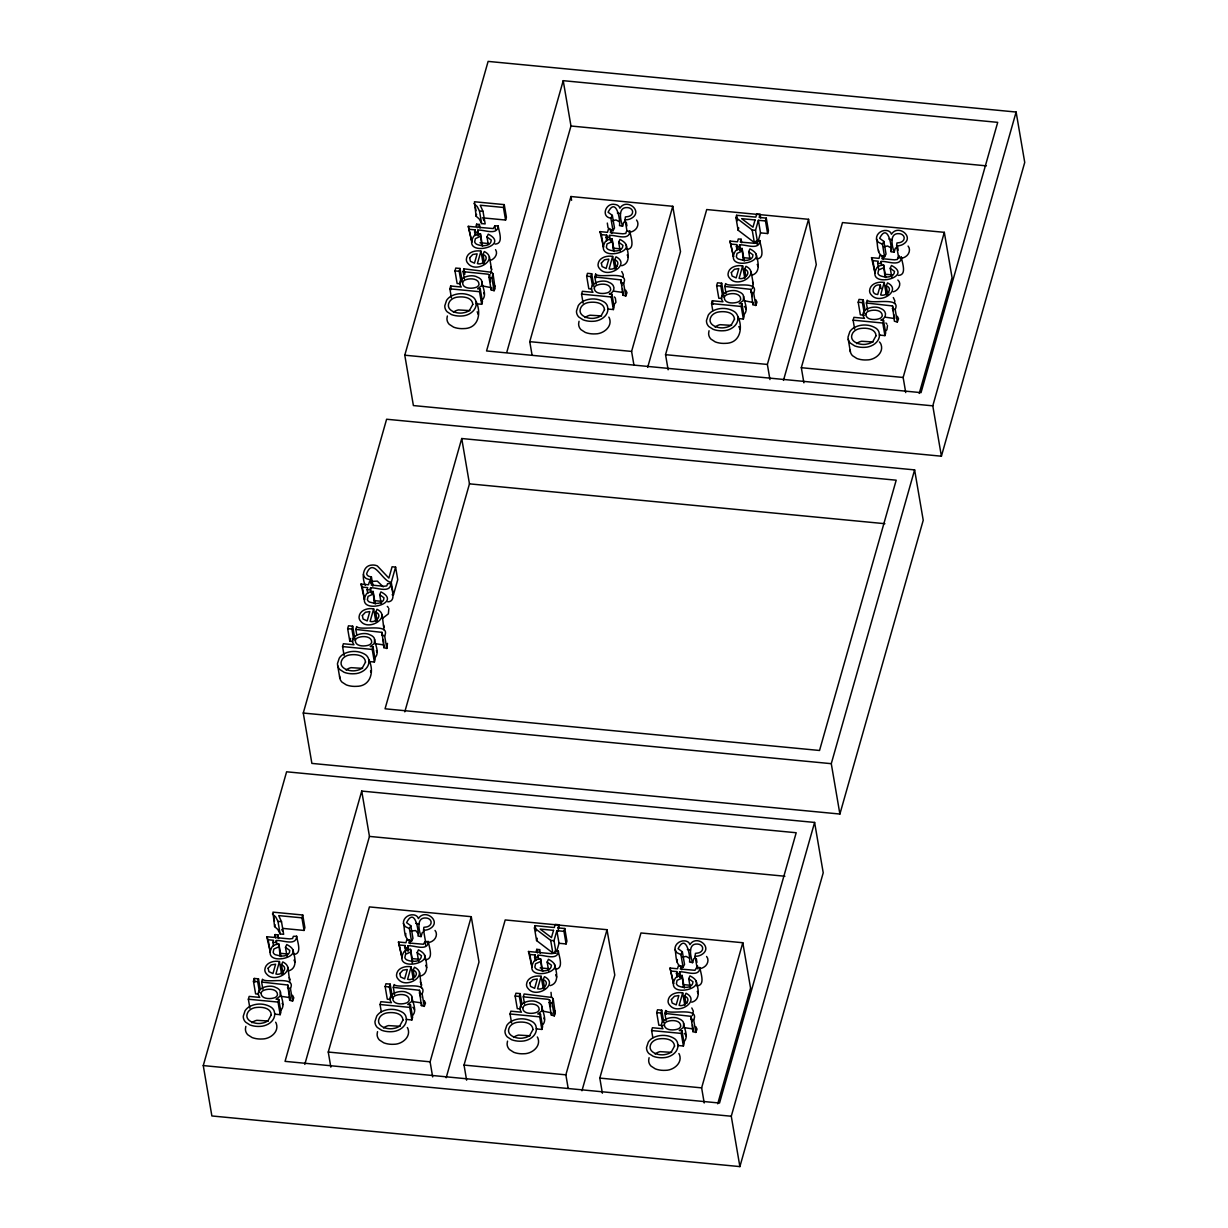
<?xml version="1.0" encoding="UTF-8"?>
<svg xmlns="http://www.w3.org/2000/svg" width="1228" height="1228" viewBox="0 0 1228 1228"><rect width="100%" height="100%" fill="white"/><g stroke="black" fill="none" stroke-linecap="round" stroke-linejoin="round"><path stroke-width="1.5" d="M283.023 973.804L281.488 964.809L282.793 961.923C297.836 969.368 274.75 984.472 266.522 973.896A9.41 7.092 -9.7 0 1 264.849 969.629C265.386 962.706 273.629 960.388 279.447 961.524L281.611 974.126M287.935 967.25L289.793 982.553M377.242 621.168L375.707 612.173L376.996 609.288C392.039 616.717 368.953 631.821 360.74 621.245A9.41 7.092 -9.7 0 1 359.067 616.978C359.589 610.055 367.832 607.737 373.665 608.888L375.814 621.475M382.154 614.614L383.996 629.903M414.404 977.288L413.176 970.105L414.481 967.219C429.524 974.648 406.437 989.753 398.21 979.176A9.41 7.092 -9.7 0 1 396.537 974.909C397.074 967.986 405.317 965.668 411.134 966.804L413.299 979.407M419.623 972.545L421.48 987.834M484.538 263.421L483.003 254.426L484.308 251.54C499.335 258.97 476.264 274.074 468.037 263.498A9.41 7.092 -9.7 0 1 466.364 259.231C466.886 252.308 475.144 249.99 480.962 251.141L483.111 263.728M489.45 256.867L491.599 269.454L490.632 273.875M745.918 276.377L744.69 269.178L745.979 266.292C761.022 273.737 737.951 288.841 729.724 278.249A9.41 7.092 -9.7 0 1 728.05 273.998C728.572 267.075 736.831 264.757 742.648 265.893L744.797 278.48M751.137 271.618L753.286 284.221L752.319 288.641M423.553 930.21L425.395 930.133A9.01 6.8 -9.7 0 0 430.245 928.491C442.034 921.368 424.857 907.968 418.395 918.605L417.689 917.116A6.462 4.866 -9.7 0 0 413.283 914.845C408.402 914.261 402.922 918.222 403.444 923.441C405.071 929.289 403.229 939.85 411.534 941.155L412.976 938.376L410.827 925.789L406.575 922.642C414.588 906.678 419.055 930.103 417.981 935.982L421.081 936.611C419.04 930.839 415.785 917.04 426.147 918.007C428.848 918.053 431.903 920.417 430.997 923.364A5.419 4.083 -9.7 0 1 426.73 926.925L423.875 927.324L423.553 930.21L425.717 942.797M421.081 936.611L422.171 932.804L423.798 931.484M607.323 223.066L608.029 227.84L613.033 230.757L614.491 227.978L612.342 215.391L608.09 212.244C616.103 196.296 620.57 219.72 619.495 225.599L622.596 226.213C620.554 220.441 617.3 206.642 627.661 207.609C630.348 207.655 633.418 210.034 632.497 212.966A5.419 4.083 -9.7 0 1 628.245 216.527L625.39 216.926L625.067 219.812L626.909 230.603M622.596 226.213L623.686 222.422L625.313 221.086M695.109 956.259L696.951 956.182A9.01 6.8 -9.7 0 0 701.787 954.54C713.575 947.417 696.414 934.017 689.936 944.654L689.246 943.165A6.462 4.866 -9.7 0 0 684.84 940.894C679.944 940.31 674.479 944.271 675.001 949.474C676.628 955.338 674.771 965.899 683.075 967.188L684.533 964.425L682.369 951.823L678.117 948.691C686.145 932.727 690.612 956.151 689.522 962.031L692.638 962.66C690.596 956.888 687.342 943.073 697.704 944.056C700.39 944.102 703.46 946.466 702.539 949.413A5.419 4.083 -9.7 0 1 698.287 952.974L695.432 953.373L695.109 956.259L697.258 968.846L697.581 965.96M692.638 962.66L693.713 958.853L695.355 957.518M896.624 245.861L898.451 245.784A9.01 6.8 -9.7 0 0 903.301 244.142C915.09 237.019 897.929 223.634 891.451 234.256L890.745 232.767A6.462 4.866 -9.7 0 0 886.34 230.496C881.458 229.912 875.978 233.873 876.5 239.092C878.143 244.94 876.285 255.501 884.59 256.805L886.033 254.027L883.884 241.44L879.632 238.293C887.644 222.329 892.127 245.753 891.037 251.633L894.153 252.262C892.111 246.49 888.842 232.691 899.203 233.658C901.905 233.704 904.959 236.068 904.054 239.015A5.419 4.083 -9.7 0 1 899.786 242.576L896.947 242.975L896.624 245.861L898.773 258.448L899.096 255.577M894.153 252.262L895.227 248.47L896.854 247.135M285.479 947.31L289.762 950.472C290.023 955.415 283.868 956.566 280.076 955.906L278.894 944.086L275.778 944.608A7.583 5.71 -9.7 0 0 272.202 946.681C259.507 968.508 310.715 956.765 286.738 944.562L285.479 947.31L287.014 956.305M379.682 594.659L383.965 597.821C384.226 602.764 378.07 603.93 374.279 603.255L373.097 591.435L369.981 591.957A7.583 5.71 -9.7 0 0 366.404 594.03C353.71 615.857 404.933 604.13 380.941 591.911L379.682 594.659L381.233 603.654M412.194 962.967L410.582 949.367L407.466 949.889A7.583 5.71 -9.7 0 0 403.889 951.961C391.195 973.789 442.402 962.046 418.426 949.843L417.167 952.59L418.702 961.585M481.698 245.493L480.409 233.688L477.293 234.21A7.583 5.71 -9.7 0 0 473.701 236.283C461.022 258.11 512.229 246.383 488.253 234.164L486.994 236.912L488.222 244.111M541.87 970.642L540.581 958.838L537.465 959.36A7.583 5.71 -9.7 0 0 533.873 961.432C521.194 983.275 572.401 971.532 548.425 959.314L547.166 962.061L548.701 971.056M613.386 250.773L612.097 238.969L608.981 239.491A7.583 5.71 -9.7 0 0 605.389 241.563C592.71 263.391 643.917 251.663 619.94 239.445L618.682 242.192L620.217 251.187M748.681 251.679L752.948 254.825C753.209 259.783 747.054 260.935 743.262 260.275L742.08 248.455L738.98 248.977A7.583 5.71 -9.7 0 0 735.388 251.049C722.693 272.877 773.916 261.134 749.94 248.931L748.681 251.679L749.909 258.862M683.428 987.22L682.123 975.416L679.023 975.938A7.583 5.71 -9.7 0 0 675.431 978.01C662.736 999.838 713.959 988.095 689.982 975.892L688.724 978.639L690.259 987.634M884.943 276.822L883.638 265.018L880.522 265.54A7.583 5.71 -9.7 0 0 876.945 267.612C864.251 289.44 915.474 277.712 891.482 265.494L890.239 268.241L891.774 277.236M891.39 249.438L891.037 251.633M277.927 934.861L277.129 937.716L289.685 938.913L292.586 938.545L293.338 936.335L296.669 936.227C296.301 946.635 281.857 939.666 276.331 940.541L275.732 942.613L272.908 942.336L273.491 940.264L268.164 939.758L266.783 936.718L274.289 937.44L275.103 934.585L277.927 934.861L278.541 938.453M372.145 582.21L371.332 585.065L383.903 586.278L386.789 585.894L387.541 583.684L390.872 583.592C390.504 593.999 376.06 587.015 370.534 587.89L369.935 589.962L367.111 589.701L367.694 587.613L362.383 587.107L360.986 584.067L368.492 584.789L369.306 581.934L372.145 582.21L372.759 585.817M468.298 226.32L471.828 241.947L468.298 226.32L475.804 227.042L476.617 224.187L479.442 224.463L478.628 227.318L493.242 228.561L494.838 225.937L498.184 225.845C497.8 236.252 483.356 229.268 477.83 230.143L477.861 235.822M398.471 941.999L402.001 957.625L398.471 941.999L405.977 942.72L406.79 939.865L409.615 940.141L408.817 942.997L423.43 944.24L425.026 941.615L428.357 941.523C427.989 951.93 413.529 944.946 408.018 945.821L408.034 951.5M611.13 229.743L610.316 232.599L622.888 233.811L625.789 233.427L626.526 231.232L629.872 231.125C629.488 241.532 615.044 234.548 609.518 235.423L608.934 237.511L606.095 237.234L606.693 235.147L601.367 234.64L599.985 231.616L607.492 232.338L608.305 229.482L611.13 229.743L611.744 233.351M539.614 949.612L538.8 952.467L551.372 953.68L554.273 953.296L555.01 951.101L558.356 950.994C557.972 961.401 543.528 954.417 538.002 955.292L537.419 957.38L534.579 957.103L535.178 955.016L529.851 954.509L528.47 951.485L535.976 952.207L536.789 949.351L539.614 949.612L540.228 953.22M729.985 241.087L733.515 256.713L729.985 241.087L737.491 241.809L738.289 238.953L741.129 239.23L740.315 242.085L754.928 243.328L756.525 240.703L759.856 240.596C759.487 251.003 745.043 244.019 739.517 244.894L739.548 250.573M670.027 968.048L673.558 983.674L670.027 968.048L677.534 968.769L678.332 965.914L681.172 966.19L680.358 969.045L694.971 970.289L696.568 967.664L699.899 967.572C699.53 977.979 685.086 970.995 679.56 971.87L679.591 977.549M882.686 255.792L881.873 258.647L894.445 259.86L897.33 259.476L898.082 257.266L901.413 257.174C901.045 267.581 886.601 260.597 881.075 261.472L880.476 263.544L877.652 263.283L878.235 261.196L872.924 260.689L871.527 257.65L879.033 258.371L879.847 255.516L882.686 255.792L883.3 259.4M245.846 1026.378L245.446 1028.726A13.401 10.1 -9.7 0 0 247.764 1034.759L252.093 1037.553A20.815 15.688 -9.7 0 0 262.347 1038.98C270.083 1039.026 279.309 1031.95 276.3 1023.553A12.556 9.471 -9.7 0 0 275.625 1022.218M447.36 315.98L446.961 318.344A13.401 10.1 -9.7 0 0 449.279 324.361L453.608 327.155A20.815 15.688 -9.7 0 0 463.862 328.597C479.089 328.505 481.683 312.004 475.666 300.568A12.556 9.471 -9.7 0 0 472.857 296.976C466.256 292.648 456.939 292.571 450.231 296.7A14.045 10.576 -9.7 0 0 446.562 300.399L444.812 305.741A13.401 10.1 -9.7 0 0 447.13 311.774L451.444 314.568A20.815 15.688 -9.7 0 0 461.713 315.995C468.989 315.872 477.523 310.055 476.08 301.965M377.533 1031.658L377.134 1034.022A13.401 10.1 -9.7 0 0 379.452 1040.039L383.781 1042.833A20.815 15.688 -9.7 0 0 394.034 1044.276C401.771 1044.307 410.996 1037.23 407.988 1028.834A12.556 9.471 -9.7 0 0 407.312 1027.514M579.048 321.26L578.649 323.624A13.401 10.1 -9.7 0 0 580.967 329.641L585.295 332.435A20.815 15.688 -9.7 0 0 595.549 333.878C603.286 333.924 612.511 326.832 609.502 318.436A12.556 9.471 -9.7 0 0 608.827 317.116M507.532 1041.129L507.133 1043.493A13.401 10.1 -9.7 0 0 509.451 1049.51L513.764 1052.304A20.815 15.688 -9.7 0 0 524.034 1053.747C531.77 1053.793 540.995 1046.701 537.987 1038.305A12.556 9.471 -9.7 0 0 537.311 1036.985M709.047 330.746L708.648 333.095A13.401 10.1 -9.7 0 0 710.951 339.112L715.279 341.921A20.815 15.688 -9.7 0 0 725.548 343.349C740.776 343.272 743.37 326.771 737.353 315.32A12.556 9.471 -9.7 0 0 734.544 311.728C727.943 307.399 718.626 307.322 711.918 311.467A14.045 10.576 -9.7 0 0 708.249 315.151L706.484 320.508A13.401 10.1 -9.7 0 0 708.802 326.525L713.13 329.319A20.815 15.688 -9.7 0 0 723.399 330.762C730.675 330.639 739.21 324.806 737.767 316.732M649.09 1057.707L648.691 1060.056A13.401 10.1 -9.7 0 0 651.009 1066.088L655.322 1068.882A20.815 15.688 -9.7 0 0 665.591 1070.325C673.328 1070.355 682.538 1063.279 679.544 1054.883A12.556 9.471 -9.7 0 0 678.869 1053.547M405.808 933.464L405.593 936.028M677.365 959.513L677.15 962.077M622.995 277.436L623.287 274.734L621.767 271.511M551.479 997.305L551.019 992.347M894.537 303.485L894.844 300.783L893.324 297.56M203.265 1065.582L286.6 771.798L814.609 822.438L823.22 872.801L739.885 1166.6L211.876 1115.96L203.265 1065.582L731.274 1116.237L739.885 1166.6M303.27 713.038L386.605 419.239L914.614 469.894L923.226 520.258L839.891 814.041L311.881 763.402L303.27 713.038L831.279 763.678L839.891 814.041M404.779 355.199L488.115 61.4L1016.124 112.04L1024.735 162.418L941.4 456.202L413.391 405.562L404.779 355.199L932.789 405.839L941.4 456.202M344.116 655.583L342.566 646.588L343.379 643.748L353.956 644.761C347.493 635.935 363.626 631.008 370.027 634.861A10.085 7.598 -9.7 0 1 374.218 638.053C374.709 644.101 380.741 653.695 374.095 658.346M352.636 641.492L349.811 641.231L347.662 628.644L348.476 625.804L352.697 626.203L354.846 638.79M353.741 639.834L351.899 629.043L352.697 626.203M249.898 1008.234L248.363 999.239L249.177 996.399L259.753 997.412C253.29 988.586 269.423 983.659 275.824 987.512A10.085 7.598 -9.7 0 1 280.015 990.689C280.506 996.752 286.523 1006.346 279.892 1010.997M258.433 994.143L255.608 993.866L253.459 981.279L254.257 978.44L258.494 978.854L260.336 989.645M304.083 930.44L301.919 917.838L278.71 915.612L281.504 921.706L283.653 934.308L280.122 933.971L277.835 929.473L274.581 926.572L272.938 912.143L302.733 914.998L304.882 927.6L304.083 930.44L282.655 928.383M349.811 641.231L350.625 638.391M451.413 297.836L449.878 288.841L450.676 286.001L461.267 287.014C454.79 278.188 470.938 273.261 477.339 277.114A10.085 7.598 -9.7 0 1 481.529 280.306C482.021 286.354 488.038 295.948 481.407 300.599M459.947 283.745L457.123 283.484L454.974 270.881L455.772 268.057L460.009 268.456L462.158 281.043M505.583 220.042L503.434 207.455L480.225 205.229L483.003 211.323L485.167 223.91L481.637 223.573L479.334 219.075L476.096 216.174L474.453 201.76L504.247 204.615L506.396 217.202L505.583 220.042L482.374 217.816M355.844 629.427L356.642 626.587C360.08 631.33 391.057 622.335 384.656 635.874L386.805 648.461L383.857 647.632L382 632.374L355.844 629.427L356.765 634.815M259.538 992.485L257.68 981.694L258.494 978.854M461.037 282.087L459.195 271.296L460.009 268.456M274.581 926.572L275.103 924.745M476.096 216.174L476.602 214.347M261.625 982.062L262.439 979.223C265.877 983.966 296.838 974.986 290.437 988.525L292.586 1001.112L289.654 1000.283L287.782 985.01L261.625 982.062L262.869 989.261M463.14 271.68L463.954 268.84L491.906 272.34L493.042 273.859L495.114 288.534L494.101 290.714L491.154 289.885L489.005 277.298L489.696 275.21L488.099 274.182L463.14 271.68L464.368 278.863M475.021 235.546L475.006 229.866L469.679 229.36M373.665 608.888L370.119 621.368C375.676 623.287 383.259 615.044 375.707 612.173M279.447 961.524L275.916 974.019C281.458 975.922 289.056 967.695 281.488 964.809M480.962 251.141L477.416 263.621C482.972 265.54 490.571 257.297 483.003 254.426M368.83 661.493L374.387 662.03L372.237 649.443L372.99 646.803L370.288 646.542L374.187 643.579L374.816 639.358M392.146 594.782L393.405 594.966L391.256 582.379L395.6 567.106L392.085 566.768L388.877 578.096L377.364 565.97A9.164 6.907 -9.7 0 0 372.314 565.034C362.045 565.294 361.861 578.327 365.299 585.28M374.387 662.03L375.139 659.39L372.99 646.803M393.405 594.966L397.749 579.693L395.6 567.106M274.627 1014.144L280.184 1014.681L278.035 1002.079L278.771 999.454L276.085 999.193L279.984 996.23L280.613 992.009M301.919 917.838L302.733 914.998M476.126 303.746L481.698 304.283L479.534 291.696L480.286 289.056L477.6 288.795L481.499 285.832L482.128 281.611M503.434 207.455L504.247 204.615M280.184 1014.681L280.936 1012.041L278.771 999.454M481.698 304.283L482.435 301.643L480.286 289.056M361.723 791.078L285.049 1061.36L719.531 1103.036L796.189 832.737L361.723 791.078L369.459 836.406L304.79 1064.4M461.728 438.519L385.055 708.802L819.536 750.477L896.194 480.194L461.728 438.519L469.464 483.847L404.795 711.841M563.222 80.68L486.549 350.962L921.031 392.638L997.704 122.355L563.222 80.68L570.974 126.008L506.826 352.16M330.839 1067.163L328.26 1052.043L369.428 906.909L471.26 916.687L478.997 962.015L446.178 1077.754M532.031 354.877L529.759 341.66L570.928 196.526L672.76 206.289L680.512 251.617L647.678 367.356M381.279 1011.718L380.051 1004.519L380.849 1001.68L391.44 1002.693C384.978 993.866 401.111 988.939 407.512 992.792A10.085 7.598 -9.7 0 1 411.702 995.985C412.194 1002.033 418.211 1011.626 411.58 1016.277M390.12 999.423L387.296 999.162L385.147 986.56L385.945 983.735L390.182 984.135L392.331 996.722M583.1 303.116L581.565 294.121L582.364 291.297L592.955 292.31C586.477 283.468 602.626 278.541 609.027 282.394A10.085 7.598 -9.7 0 1 613.217 285.587C615.32 288.887 612.757 293.108 609.288 294.075L611.974 294.336L614.123 306.939L613.386 309.563L607.814 309.026M591.635 289.041L588.811 288.764L586.662 276.177L587.46 273.337L591.696 273.737L593.845 286.339M391.225 997.765L389.368 986.974L390.182 984.135M592.418 285.571L590.883 276.576L591.696 273.737M393.313 987.358L394.127 984.518C397.565 989.246 428.526 980.266 422.125 993.805L424.274 1006.392L421.342 1005.563L419.469 990.29L393.313 987.358L394.556 994.542M405.516 953.02L405.179 945.545L399.852 945.038M594.828 276.96L595.641 274.12C599.064 278.863 630.041 269.868 623.64 283.407L625.789 296.009L622.842 295.165L620.984 279.907L594.828 276.96L596.056 284.159M411.134 966.804L407.604 979.299C413.145 981.218 420.744 972.975 413.176 970.105M612.649 256.422L609.103 268.901C614.66 270.82 622.258 262.577 614.691 259.707L615.995 256.821C631.023 264.25 607.952 279.37 599.724 268.778A9.41 7.092 -9.7 0 1 598.051 264.527C598.573 257.588 606.832 255.27 612.649 256.422L614.798 269.009M406.314 1019.424L411.871 1019.961L409.722 1007.374L410.459 1004.734L407.773 1004.473L411.672 1001.511L412.301 997.289M613.386 309.563L611.222 296.976L611.974 294.336M411.871 1019.961L412.623 1017.321L410.459 1004.734M432.67 1076.925L430.092 1061.821L471.26 916.687M633.863 364.639L631.591 351.423L672.76 206.289M466.609 1080.179L464.031 1065.075L505.199 919.941L607.031 929.703L614.783 975.032L581.949 1090.771M668.124 369.781L665.545 354.677L706.714 209.543L808.546 219.305L816.282 264.634L783.464 380.388M511.585 1022.985L510.05 1013.99L510.848 1011.166L521.439 1012.179C514.962 1003.337 531.11 998.41 537.511 1002.263A10.085 7.598 -9.7 0 1 541.701 1005.456C542.193 1011.504 548.21 1021.097 541.579 1025.748M520.104 1008.909L517.295 1008.633L515.146 996.046L515.944 993.206L520.181 993.605L522.023 1004.397M556.161 953.296L552.83 952.974L536.59 940.587L534.441 927.984L535.101 925.666L554.319 927.524L555.209 924.392L558.556 924.715L559.17 928.322M712.793 310.791L711.565 303.608L712.363 300.768L722.939 301.781C716.477 292.955 732.609 288.012 739.026 291.865A10.085 7.598 -9.7 0 1 743.216 295.058C743.707 301.106 749.725 310.699 743.078 315.366M721.619 298.511L718.81 298.235L716.645 285.648L717.459 282.808L721.68 283.223L723.845 295.81M757.676 242.898L754.345 242.576L738.105 230.189L735.956 217.602L736.616 215.284L755.834 217.126L756.724 214.01L760.055 214.317L760.669 217.924M521.209 1007.236L519.367 996.445L520.181 993.605M722.724 296.854L720.882 286.047L721.68 283.223M536.59 940.587L537.25 938.269M738.105 230.189L738.765 227.871M523.312 996.829L524.126 993.989L552.078 997.504L553.214 999.009L555.286 1013.683L554.273 1015.878L551.326 1015.034L549.177 1002.447L549.868 1000.36L548.271 999.331L523.312 996.829L524.54 1004.028M724.827 286.431L725.625 283.591C729.064 288.334 760.04 279.355 753.639 292.893L755.788 305.48L752.841 304.651L750.983 289.378L724.827 286.431L726.055 293.63M736.708 250.312L736.677 244.633L731.366 244.111M541.134 976.291L537.588 988.77C543.144 990.689 550.743 982.446 543.175 979.576L544.464 976.69C559.507 984.119 536.436 999.239 528.209 988.647A9.41 7.092 -9.7 0 1 526.536 984.395C527.058 977.457 535.316 975.139 541.134 976.291L543.283 988.878M742.648 265.893L739.102 278.372C744.659 280.291 752.242 272.063 744.69 269.178M555.854 951.5L554.012 940.694L556.852 930.67L563.959 931.361L566.108 943.948L559.016 943.273L556.852 930.67M558.279 931.438L558.556 924.715M757.369 241.102L755.527 230.311L758.367 220.288L765.474 220.963L767.623 233.55L760.516 232.875L758.367 220.288M760.055 214.317L759.18 217.448L766.272 218.123L768.436 230.71L767.623 233.55M556.637 951.623L559.016 943.273M758.152 241.225L760.516 232.875M536.298 1028.895L541.87 1029.432L539.706 1016.845L540.458 1014.205L537.772 1013.96L541.671 1010.997L542.3 1006.76M563.959 931.361L564.773 928.521L557.665 927.831M737.813 318.512L743.37 319.034L741.221 306.447L741.973 303.823L739.287 303.562L743.186 300.599L743.8 296.378M765.474 220.963L766.272 218.123M541.87 1029.432L542.607 1026.808L540.458 1014.205M566.108 943.948L566.922 941.108L564.773 928.521M743.37 319.034L744.122 316.41L741.973 303.823M568.119 1088.054L565.862 1074.838L607.031 929.703M769.956 379.559L767.377 364.44L808.546 219.305M602.38 1093.212L599.801 1078.092L640.97 932.958L742.802 942.736L750.554 988.064L717.72 1103.803M803.895 382.814L801.316 367.694L842.485 222.575L944.317 232.338L952.068 277.666L919.235 393.405M652.836 1037.767L651.607 1030.568L652.406 1027.729L662.997 1028.742C656.519 1019.915 672.668 1014.988 679.069 1018.841A10.085 7.598 -9.7 0 1 683.259 1022.018C683.75 1028.082 689.768 1037.675 683.121 1042.326M663.074 1025.61L658.853 1025.211L656.688 1012.609L657.502 1009.769L661.723 1010.183L663.887 1022.77M854.657 329.165L853.107 320.17L853.92 317.331L864.497 318.359C858.034 309.517 874.167 304.59 880.568 308.443A10.085 7.598 -9.7 0 1 884.759 311.636C886.877 314.921 884.313 319.157 880.829 320.124L883.531 320.385L885.68 332.972L884.928 335.612L879.371 335.075M864.589 315.212L860.352 314.813L858.203 302.226L859.017 299.386L863.238 299.786L865.08 310.577M662.46 1022.018L660.925 1013.023L661.723 1010.183M864.282 313.416L862.44 302.625L863.238 299.786M664.87 1013.392L665.668 1010.567C669.106 1015.295 700.083 1006.315 693.682 1019.854L695.831 1032.441L692.884 1031.612L691.026 1016.339L664.87 1013.392L666.098 1020.591M676.751 977.273L676.735 971.594L671.409 971.087M866.385 303.009L867.183 300.169C870.621 304.912 901.598 295.917 895.197 309.456L897.346 322.043L894.398 321.214L892.541 305.956L866.385 303.009L867.613 310.193M880.369 285.157L877.713 294.505C869.439 294.244 873.4 283.008 880.369 285.157L880.983 288.749M682.691 992.853L679.145 1005.348C684.702 1007.252 692.3 999.024 684.733 996.154L686.022 993.252C701.065 1000.697 677.994 1015.802 669.767 1005.225A9.41 7.092 -9.7 0 1 668.093 1000.958C668.615 994.035 676.874 991.717 682.691 992.853L684.84 1005.456M884.206 282.471L880.66 294.95C886.217 296.869 893.8 288.626 886.248 285.756L887.537 282.87C902.58 290.299 879.494 305.419 871.281 294.827A9.41 7.092 -9.7 0 1 869.608 290.56C870.13 283.637 878.373 281.319 884.206 282.471L886.355 295.058M677.856 1045.473L683.413 1046.01L681.264 1033.408L682.016 1030.783L679.33 1030.522L683.229 1027.56L683.858 1023.338M884.928 335.612L882.779 323.025L883.531 320.385M683.413 1046.01L684.165 1043.37L682.016 1030.783M704.212 1102.974L701.633 1087.87L742.802 942.736M905.727 392.576L903.148 377.472L944.317 232.338M731.274 1116.237L814.609 822.438M831.279 763.678L914.614 469.894M932.789 405.839L1016.124 112.04M692.362 1015.602L693.329 1011.181L691.809 1007.958M370.825 583.407L370.211 579.816L371.409 576.93L369.014 576.377A5.265 3.96 -9.7 0 1 366.619 573.722C373.205 556.207 382.399 581.872 391.256 582.379M494.101 290.714L491.952 278.127L493.042 273.859M386.805 648.461L387.48 643.365M292.586 1001.112L293.799 997.811L292.556 995.325M625.789 296.009L627.001 292.694L625.743 290.222M424.274 1006.392L425.487 1003.092L424.243 1000.605M755.788 305.48L756.985 302.18L755.742 299.693M554.273 1015.878L552.124 1003.276L553.214 999.009M897.346 322.043L898.543 318.743L897.3 316.271M695.831 1032.441L697.028 1029.141L695.785 1026.654M491.154 289.885L491.829 288.58M383.857 647.632L384.517 646.327M622.842 295.165L623.517 293.86M289.654 1000.283L290.345 998.195L287.782 985.01M752.841 304.651L753.501 303.331M421.342 1005.563L422.002 1004.258M551.326 1015.034L552.001 1013.729M692.884 1031.612L693.544 1030.292M613.033 230.757L610.884 218.17L612.342 215.391M411.534 941.155L409.369 928.552L410.827 925.789M884.59 256.805L882.441 244.203L883.884 241.44M683.075 967.188L680.926 954.601L682.369 951.823M613.094 305.879L615.934 302.334L615.366 298.174A10.085 7.598 -9.7 0 0 614.368 296.93M884.636 331.928L886.892 329.764L887.506 325.543M490.003 260.489C494.439 259.43 498.476 253.889 495.544 249.652M621.69 265.77C631.346 263.237 627.953 251.295 626.05 244.602M751.689 275.256C761.345 272.708 757.952 260.766 756.049 254.073M893.247 291.819C898.159 290.821 902.319 283.868 897.868 280.03M382.706 618.237L388.37 613.846L388.862 608.489M288.503 970.887C298.143 968.355 294.766 956.412 292.847 949.705M420.191 976.168C429.831 973.635 426.454 961.693 424.535 954.985M550.175 985.639C559.83 983.106 556.438 971.164 554.534 964.471M691.732 1002.217C701.388 999.684 697.995 987.742 696.092 981.034M371.286 581.427L377.303 581.105L383.228 586.846M612.419 220.687L616.042 219.95L619.372 221.761M883.976 246.736L887.583 245.999L890.929 247.81M410.904 931.085L415.678 930.548L418.334 933.787M682.461 957.134L686.084 956.397L689.415 958.208M480.163 236.497L475.374 238.616L474.683 241.885A5.818 4.375 -9.7 0 0 476.679 244.265C481.284 246.321 490.954 247.028 491.261 240.074L486.994 236.912M611.851 241.778L607.062 243.896L606.371 247.166A5.818 4.375 -9.7 0 0 608.367 249.545C612.972 251.617 622.642 252.308 622.949 245.354L618.682 242.192M741.85 251.264L737.061 253.367L736.355 256.652A5.818 4.375 -9.7 0 0 738.366 259.031L743.262 260.275M883.408 267.827L878.619 269.945L877.913 273.215A5.818 4.375 -9.7 0 0 879.923 275.594C884.513 277.651 894.199 278.357 894.506 271.403L890.239 268.241M372.867 594.245L368.078 596.363L367.372 599.632A5.818 4.375 -9.7 0 0 369.382 602.012L374.279 603.255M278.664 946.895L273.875 948.998L273.169 952.283A5.818 4.375 -9.7 0 0 275.179 954.663L280.076 955.906M410.352 952.176L405.562 954.294L404.856 957.564A5.818 4.375 -9.7 0 0 406.867 959.943C411.457 962 421.127 962.706 421.45 955.752L417.167 952.59M540.335 961.647L535.546 963.765L534.855 967.035A5.818 4.375 -9.7 0 0 536.851 969.414C541.441 971.486 551.126 972.192 551.433 965.223L547.166 962.061M681.893 978.225L677.104 980.328L676.398 983.613A5.818 4.375 -9.7 0 0 678.409 985.992C682.998 988.049 692.684 988.755 692.991 981.801L688.724 978.639M495.084 244.096C504.247 243.743 498.599 230.726 498.184 225.845M626.771 249.376C635.935 249.023 630.286 236.022 629.872 231.125M756.77 258.847C765.919 258.494 760.285 245.493 759.856 240.596M898.328 275.425C907.477 275.072 901.843 262.055 901.413 257.174M387.787 601.843C396.936 601.49 391.302 588.473 390.872 583.592M293.584 954.478C302.733 954.125 297.099 941.124 296.669 936.227M425.272 959.774C434.42 959.421 428.772 946.404 428.357 941.523M555.256 969.245C564.419 968.892 558.771 955.891 558.356 950.994M696.813 985.808C705.962 985.47 700.328 972.453 699.899 967.572M625.067 219.812L626.909 219.735A9.01 6.8 -9.7 0 0 631.76 218.108C643.549 210.986 626.372 197.585 619.91 208.207L619.204 206.718A6.462 4.866 -9.7 0 0 614.798 204.447C605.941 202.344 600.477 216.865 610.884 218.17M614.691 266.307L617.27 266.43M886.248 292.356L888.811 292.464M684.733 1002.754L687.312 1002.862M570.974 126.008L986.406 165.857M735.956 217.602L752.181 229.989L755.527 230.311M473.931 203.587L477.185 206.488L479.488 210.986L483.003 211.323M736.094 246.705L738.934 246.981M743.431 257.665L750.508 258.341M474.407 231.954L477.247 232.215M613.447 248.179L620.508 248.87M884.989 274.228L892.05 274.903M479.994 242.73L488.821 243.574M716.645 285.648L720.882 286.047M586.662 276.177L590.883 276.576M858.203 302.226L862.44 302.625M454.974 270.881L459.195 271.296M743.922 300.645L753.531 302.564M613.923 291.174L623.133 292.494L622.519 288.902M885.465 317.223L894.69 318.543L894.076 314.936M711.565 303.608L741.221 306.447M581.565 294.121L611.222 296.976M853.107 320.17L882.779 323.025M482.236 285.894L491.86 287.797M449.878 288.841L479.534 291.696M529.759 341.66L631.591 351.423M665.545 354.677L767.377 364.44M801.316 367.694L903.148 377.472M469.464 483.847L884.897 523.696M374.448 600.645L381.509 601.321M347.662 628.644L351.899 629.043M374.924 643.641L384.149 644.961M342.566 646.588L372.237 649.443M369.459 836.406L784.892 876.239M534.441 927.984L550.681 940.387L554.012 940.694M272.432 913.97L275.671 916.886L277.973 921.368L281.504 921.706M404.595 947.632L407.42 947.893M676.137 973.666L678.977 973.942M540.151 967.879L548.993 968.738M411.933 958.577L418.994 959.252M683.474 984.626L690.55 985.301M280.245 953.296L287.306 953.972M515.146 996.046L519.367 996.445M385.147 986.56L389.368 986.974M656.688 1012.609L660.925 1013.023M253.459 981.279L257.68 981.694M542.408 1011.043L552.032 1012.946M412.408 1001.572L421.634 1002.892M683.965 1027.621L693.175 1028.941L692.561 1025.334M510.05 1013.99L539.706 1016.845M380.051 1004.519L409.722 1007.374M651.607 1030.568L681.264 1033.408M280.721 996.276L289.946 997.612M248.363 999.239L278.035 1002.079M328.26 1052.043L430.092 1061.821M464.031 1065.075L565.862 1074.838M599.801 1078.092L701.633 1087.87M888.888 239.046L891.989 239.675M617.331 212.997L620.447 213.626M687.373 949.444L690.489 950.058M415.831 923.395L418.932 924.024M370.211 579.816L366.712 578.741A8.043 6.048 -9.7 0 1 363.795 575.794L363.457 574.489M892.249 308.627L895.197 309.456M750.692 292.049L753.639 292.893M620.693 282.578L623.64 283.407M489.005 277.298L491.952 278.127M381.708 635.045L384.656 635.874M690.735 1019.025L693.682 1019.854M549.177 1002.447L552.124 1003.276M419.178 992.976L422.125 993.805M287.49 987.696L290.437 988.525M873.123 341.952L861.626 341.246A9.686 7.291 -9.7 0 0 856.637 343.64M731.581 325.374L720.068 324.683A9.686 7.291 -9.7 0 0 715.08 327.078M601.582 315.903L590.069 315.212A9.686 7.291 -9.7 0 0 585.096 317.591M469.894 310.623L458.382 309.916A9.686 7.291 -9.7 0 0 453.408 312.311M362.582 668.37L351.085 667.664A9.686 7.291 -9.7 0 0 346.096 670.058M671.624 1052.35L660.111 1051.644A9.686 7.291 -9.7 0 0 655.123 1054.038M530.066 1035.772L518.554 1035.081A9.686 7.291 -9.7 0 0 513.565 1037.46M400.067 1026.301L388.555 1025.595A9.686 7.291 -9.7 0 0 383.581 1027.989M268.379 1021.021L256.867 1020.315A9.686 7.291 -9.7 0 0 251.893 1022.709M882.441 244.203L878.296 242.254L876.5 239.092M680.926 954.601L676.797 952.636L675.001 949.474M409.369 928.552L405.24 926.587L403.444 923.441M494.055 284.942L495.191 286.446M554.227 1010.091L555.363 1011.596M387.327 606.432L388.232 607.399M420.268 981.909L421.787 985.132M908.091 246.076C910.961 249.438 909.027 254.733 905.45 256.744A9.01 6.8 -9.7 0 1 900.615 258.371M636.549 220.027C639.404 223.389 637.486 228.684 633.909 230.695A9.01 6.8 -9.7 0 1 629.058 232.322M706.591 956.458C709.446 959.82 707.528 965.131 703.936 967.127A9.01 6.8 -9.7 0 1 699.1 968.769M435.034 930.425C437.905 933.787 435.971 939.082 432.394 941.093A9.01 6.8 -9.7 0 1 427.544 942.72M757.216 264.419L758.198 266.66M627.216 254.933L628.199 257.189M697.258 991.38L698.241 993.636M555.701 974.802L556.683 977.058M425.717 965.331L426.684 967.587M294.029 960.05L294.996 962.291M483.295 219.121L484.124 220.748M281.78 929.519L282.609 931.131M752.534 281.949L753.286 284.221M490.847 267.182L491.599 269.454M383.535 624.929L384.303 627.201M289.332 977.58L290.1 979.852M745.964 308.965L745.365 307.645A10.085 7.598 -9.7 0 0 744.368 306.401M483.678 292.893L484.277 294.198M686.007 1035.925L685.408 1034.621A10.085 7.598 -9.7 0 0 684.41 1033.377M543.851 1018.043L544.449 1019.363M376.382 650.64L376.965 651.961M414.45 1009.876L413.851 1008.572A10.085 7.598 -9.7 0 0 412.854 1007.328M282.164 1003.291L282.762 1004.596M739.916 329.319L739.502 327.922A12.556 9.471 -9.7 0 0 738.826 326.587M478.245 314.552L477.815 313.155A12.556 9.471 -9.7 0 0 477.139 311.835M368.784 659.712L368.354 658.315A12.556 9.471 -9.7 0 0 365.56 654.724C358.96 650.395 349.642 650.318 342.919 654.447A14.045 10.576 -9.7 0 0 339.266 658.147L337.5 663.488A13.401 10.1 -9.7 0 0 339.818 669.521L344.147 672.315A20.815 15.688 -9.7 0 0 354.401 673.742C361.692 673.619 370.227 667.802 368.784 659.712C374.571 670.964 370.933 686.314 356.565 686.345A20.815 15.688 -9.7 0 1 346.296 684.902L341.967 682.108A13.401 10.1 -9.7 0 1 339.665 676.091M370.518 670.902L370.933 672.299M897.561 246.582L898.175 250.174M892.541 305.956L893.462 311.344M883.638 265.018L885.787 277.605M886.248 285.756L887.783 294.751M881.075 261.472L881.689 265.064M877.652 263.283L878.573 268.671M872.924 260.689L875.073 273.276L871.527 257.65M848.226 339.266L850.39 351.853M756.525 240.703L757.139 244.295M752.181 229.989L754.345 242.576M750.983 289.378L752.211 296.577M741.129 239.23L741.743 242.822M736.616 215.284L737.537 220.672M742.08 248.455L744.245 261.042M739.517 244.894L740.438 250.297M736.677 244.633L737.307 248.225M712.363 300.768L712.977 304.36M626.311 222.329L626.925 225.921M620.984 279.907L621.905 285.295M612.097 238.969L614.246 251.571M614.691 259.707L616.226 268.702M609.518 235.423L610.439 240.826M606.693 235.147L607.307 238.754M606.095 237.234L606.709 240.826M601.367 234.64L603.516 247.227L599.985 231.616M595.641 274.12L596.255 277.712M570.928 196.526L571.588 200.302M696.353 958.761L696.967 962.368M691.026 1016.339L691.947 1021.742M681.172 966.19L681.786 969.782M682.123 975.416L684.288 988.003M684.733 996.154L685.961 1003.337M679.56 971.87L680.481 977.258M676.735 971.594L677.349 975.185M665.668 1010.567L666.297 1014.159M494.838 225.937L495.467 229.544M479.488 210.986L481.637 223.573M489.297 274.611L490.525 281.811M479.442 224.463L480.056 228.055M480.409 233.688L482.558 246.275M475.374 207.148L475.988 210.74M477.83 230.143L478.751 235.53M476.617 224.187L477.231 227.794M475.006 229.866L475.927 235.269M463.954 268.84L464.875 274.228M450.676 286.001L451.29 289.608M550.681 940.387L552.83 952.974M549.469 999.776L550.697 1006.975M535.101 925.666L536.022 931.07M540.581 958.838L542.73 971.44M543.175 979.576L544.71 988.571M538.002 955.292L538.616 958.884M536.789 949.351L537.404 952.943M535.178 955.016L536.099 960.419M534.579 957.103L535.193 960.695M529.851 954.509L532 967.096L528.47 951.485M382 632.374L382.614 635.966M383.228 639.558L383.842 643.165M371.409 576.93L372.959 585.925M373.097 591.435L375.246 604.022M370.534 587.89L371.455 593.277M367.111 589.701L367.725 593.293M425.026 941.615L425.64 945.222M362.383 587.107L364.532 599.694L360.986 584.067M419.469 990.29L420.713 997.489M409.615 940.141L410.229 943.733M410.582 949.367L412.731 961.954M408.018 945.821L408.632 949.413M405.179 945.545L405.793 949.137M337.685 665.668L339.849 678.27M277.973 921.368L280.122 933.971M278.894 944.086L281.043 956.673M273.859 917.546L274.473 921.138M276.331 940.541L276.945 944.132M275.103 934.585L275.717 938.177M272.908 942.336L273.522 945.944M268.164 939.758L270.329 952.345L266.783 936.718M254.257 978.44L254.871 982.047M878.619 250.435L878.665 251.679M850.206 349.673A13.401 10.1 -9.7 0 0 852.508 355.69L856.837 358.484A20.815 15.688 -9.7 0 0 867.106 359.927C874.843 359.973 884.053 352.881 881.059 344.485A12.556 9.471 -9.7 0 0 879.448 341.967M885.91 322.979A10.085 7.598 -9.7 0 1 886.923 324.223M274.765 1013.791C274.888 1021.358 267.044 1026.148 260.198 1026.393A20.815 15.688 -9.7 0 1 249.944 1024.95L245.615 1022.156A13.401 10.1 -9.7 0 1 243.297 1016.139L245.047 1010.782A14.045 10.576 -9.7 0 1 248.716 1007.098C255.424 1002.954 264.757 1003.046 271.342 1007.359A12.556 9.471 -9.7 0 1 274.151 1010.951L274.765 1013.791M406.453 1019.071C406.575 1026.639 398.732 1031.443 391.885 1031.673A20.815 15.688 -9.7 0 1 381.632 1030.246L377.303 1027.452A13.401 10.1 -9.7 0 1 374.985 1021.42L376.735 1016.078A14.045 10.576 -9.7 0 1 380.404 1012.379C387.112 1008.249 396.444 1008.326 403.03 1012.655A12.556 9.471 -9.7 0 1 405.839 1016.247L406.453 1019.071M536.436 1028.557C536.575 1036.11 528.731 1040.914 521.885 1041.16A20.815 15.688 -9.7 0 1 511.615 1039.717L507.302 1036.923A13.401 10.1 -9.7 0 1 504.984 1030.906L506.734 1025.549A14.045 10.576 -9.7 0 1 510.403 1021.865C517.111 1017.72 526.428 1017.797 533.029 1022.126A12.556 9.471 -9.7 0 1 535.838 1025.718L536.436 1028.557M607.952 308.688C608.09 316.241 600.246 321.045 593.4 321.291A20.815 15.688 -9.7 0 1 583.131 319.848L578.818 317.054A13.401 10.1 -9.7 0 1 576.5 311.037L578.25 305.68A14.045 10.576 -9.7 0 1 581.918 301.981C588.626 297.851 597.944 297.928 604.544 302.257A12.556 9.471 -9.7 0 1 607.353 305.849L607.952 308.688M677.994 1045.12C678.132 1052.688 670.288 1057.477 663.442 1057.722A20.815 15.688 -9.7 0 1 653.173 1056.28L648.844 1053.486A13.401 10.1 -9.7 0 1 646.542 1047.469L648.292 1042.111A14.045 10.576 -9.7 0 1 651.961 1038.428C658.668 1034.283 667.986 1034.375 674.586 1038.688A12.556 9.471 -9.7 0 1 677.395 1042.28L677.994 1045.12M879.509 334.722C879.632 342.29 871.803 347.094 864.942 347.324A20.815 15.688 -9.7 0 1 854.688 345.897L850.359 343.103A13.401 10.1 -9.7 0 1 848.041 337.071L849.807 331.729A14.045 10.576 -9.7 0 1 853.46 328.029C860.183 323.9 869.501 323.977 876.101 328.306A12.556 9.471 -9.7 0 1 878.895 331.898L879.509 334.722M268.134 968.217L268.886 971.655L272.954 973.574L275.609 964.226L271.234 964.901L268.134 968.217M362.352 615.566L363.089 619.019L367.172 620.923L369.828 611.575L365.453 612.25L362.352 615.566M399.821 973.497L400.574 976.951L404.641 978.854L407.297 969.506L402.922 970.181L399.821 973.497M469.649 257.819L470.401 261.272L474.469 263.176L477.124 253.828L472.749 254.503L469.649 257.819M529.821 982.968L530.573 986.422L534.64 988.325L537.296 978.977L532.921 979.668L529.821 982.968M601.336 263.099L602.088 266.553L606.156 268.456L608.812 259.108L604.437 259.799L601.336 263.099M671.378 999.546L672.13 1003L676.198 1004.903L678.854 995.555L674.479 996.23L671.378 999.546M731.335 272.585L732.088 276.024L736.155 277.927L738.811 268.579L734.436 269.27L731.335 272.585M261.088 993.084C261.011 999.485 270.928 999.3 275.118 997.535A5.127 3.868 -9.7 0 0 277.513 994.803C277.436 988.294 267.213 988.325 262.915 990.735A5.019 3.791 -9.7 0 0 261.088 993.084M355.291 640.448C355.214 646.849 365.13 646.649 369.321 644.9A5.127 3.868 -9.7 0 0 371.731 642.152C371.639 635.644 361.416 635.674 357.118 638.084A5.019 3.791 -9.7 0 0 355.291 640.448M462.588 282.701C462.511 289.102 472.442 288.902 476.633 287.152A5.127 3.868 -9.7 0 0 479.027 284.405C478.951 277.896 468.728 277.927 464.414 280.337A5.019 3.791 -9.7 0 0 462.588 282.701M392.776 998.379C392.684 1004.78 402.615 1004.581 406.806 1002.831A5.127 3.868 -9.7 0 0 409.2 1000.083C409.124 993.575 398.9 993.605 394.602 996.015A5.019 3.791 -9.7 0 0 392.776 998.379M594.275 287.981C594.198 294.382 604.13 294.183 608.321 292.433A5.127 3.868 -9.7 0 0 610.715 289.685C610.638 283.177 600.415 283.223 596.102 285.633A5.019 3.791 -9.7 0 0 594.275 287.981M522.76 1007.85C522.683 1014.251 532.614 1014.052 536.805 1012.302A5.127 3.868 -9.7 0 0 539.199 1009.554C539.123 1003.046 528.9 1003.092 524.586 1005.502A5.019 3.791 -9.7 0 0 522.76 1007.85M724.274 297.452C724.198 303.853 734.114 303.669 738.304 301.904A5.127 3.868 -9.7 0 0 740.714 299.156C740.637 292.648 730.414 292.694 726.101 295.104A5.019 3.791 -9.7 0 0 724.274 297.452M664.317 1024.413C664.241 1030.829 674.157 1030.63 678.347 1028.864A5.127 3.868 -9.7 0 0 680.757 1026.132C680.68 1019.624 670.457 1019.654 666.144 1022.064A5.019 3.791 -9.7 0 0 664.317 1024.413M865.832 314.03C865.755 320.431 875.671 320.232 879.862 318.482A5.127 3.868 -9.7 0 0 882.272 315.734C882.18 309.226 871.957 309.256 867.659 311.666A5.019 3.791 -9.7 0 0 865.832 314.03M271.296 1014.773L268.026 1020.714A10.346 7.798 -9.7 0 1 262.209 1023.108C255.547 1024.889 242.868 1020.621 248.071 1011.949A9.686 7.291 -9.7 0 1 254.718 1007.727C260.489 1006.638 270.651 1007.16 271.296 1014.773M365.514 662.122L362.245 668.063A10.346 7.798 -9.7 0 1 356.412 670.473C349.75 672.238 337.071 667.971 342.274 659.313A9.686 7.291 -9.7 0 1 348.921 655.077C354.708 653.987 364.854 654.509 365.514 662.122M472.811 304.375L469.541 310.316A10.346 7.798 -9.7 0 1 463.724 312.726C457.046 314.491 444.382 310.224 449.586 301.566A9.686 7.291 -9.7 0 1 456.233 297.329C462.004 296.24 472.166 296.762 472.811 304.375M402.984 1020.054L399.714 1025.994A10.346 7.798 -9.7 0 1 393.896 1028.389C387.234 1030.169 374.555 1025.902 379.759 1017.245A9.686 7.291 -9.7 0 1 386.406 1013.008C392.177 1011.918 402.339 1012.44 402.984 1020.054M604.498 309.656L601.229 315.596A10.346 7.798 -9.7 0 1 595.411 318.006C588.734 319.771 576.07 315.519 581.274 306.846A9.686 7.291 -9.7 0 1 587.92 302.61C593.692 301.535 603.854 302.042 604.498 309.656M532.983 1029.524L529.713 1035.465A10.346 7.798 -9.7 0 1 523.895 1037.875C517.218 1039.64 504.539 1035.388 509.758 1026.715A9.686 7.291 -9.7 0 1 516.405 1022.479C522.176 1021.404 532.338 1021.911 532.983 1029.524M734.497 319.142L731.228 325.082A10.346 7.798 -9.7 0 1 725.41 327.477C718.733 329.257 706.054 324.99 711.258 316.317A9.686 7.291 -9.7 0 1 717.919 312.096C723.691 311.006 733.837 311.513 734.497 319.142M674.54 1046.102L671.271 1052.043A10.346 7.798 -9.7 0 1 665.453 1054.438C658.776 1056.218 646.097 1051.951 651.3 1043.278A9.686 7.291 -9.7 0 1 657.962 1039.057C663.734 1037.967 673.88 1038.489 674.54 1046.102M876.055 335.704L872.786 341.645A10.346 7.798 -9.7 0 1 866.953 344.055C860.291 345.82 847.612 341.568 852.815 332.895A9.686 7.291 -9.7 0 1 859.462 328.659C865.249 327.569 875.395 328.091 876.055 335.704M553.521 930.348L551.464 937.593L540.151 929.074L553.521 930.348M755.036 219.966L752.979 227.195L741.651 218.676L755.036 219.966"/></g></svg>
